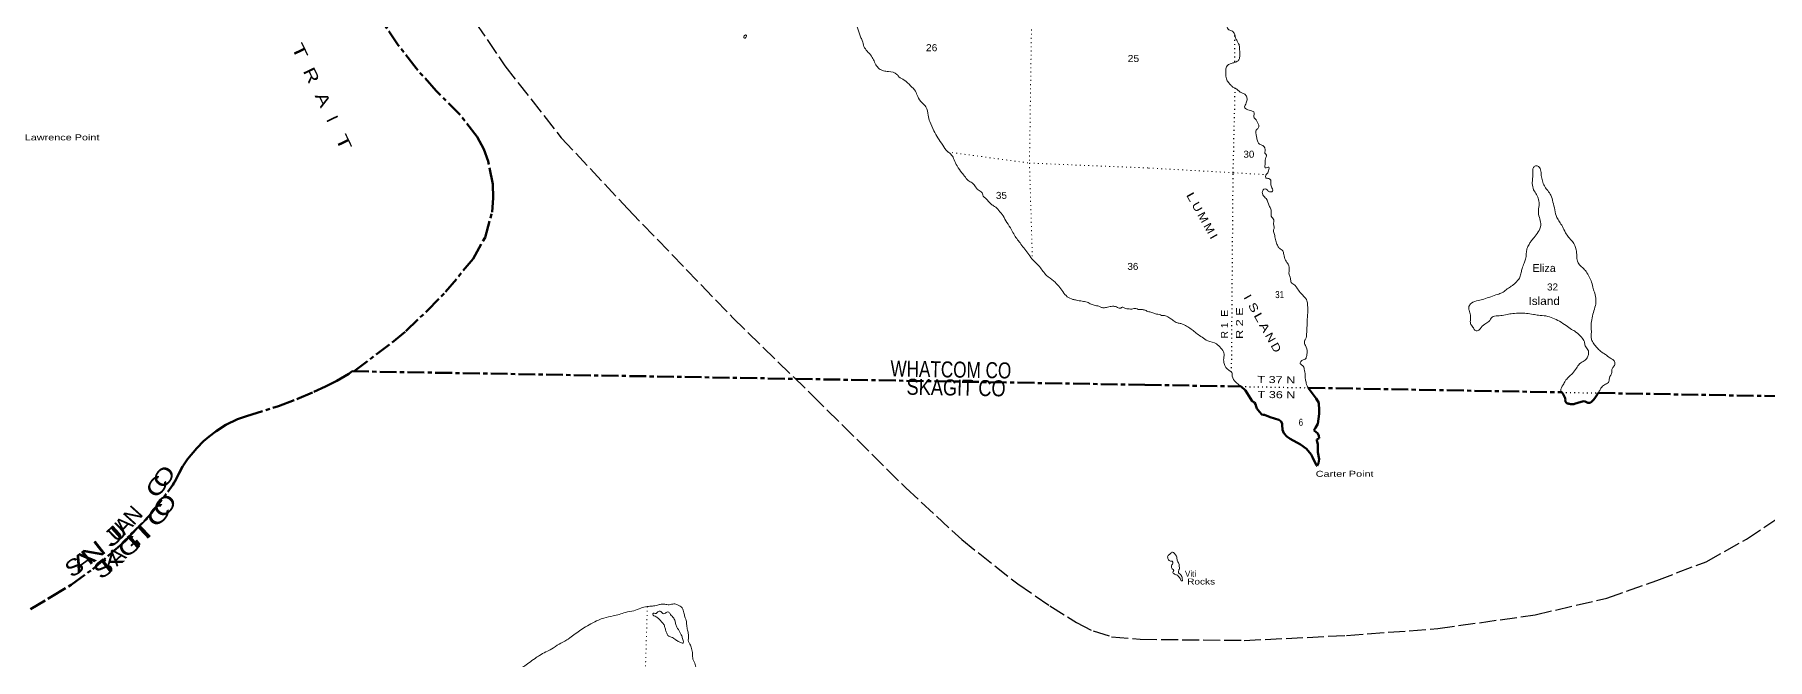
# Model space of a CAD drawing. Header units: feet. Extents: x -489137 to -242534, y 368785 to 558127.
# Drawn here: x -424215 to -380919, y 417689 to 433304 of the extents above; entities that cross this region are included whole.
import ezdxf

# ---------------------------------------------------------------- set-up
doc = ezdxf.new("R2010")
doc.units = ezdxf.units.FT
doc.header["$LTSCALE"] = 70
for name, pattern in [('DOTTED', [1.5, 0.3, -1.2]), ('LONG_DASH_SHORT_DASH', [9.9, 6, -1.2, 1.5, -1.2]), ('LONG_DASHED', [7.5, 6, -1.5])]:
    doc.linetypes.add(name, pattern=pattern)
for name, color, linetype, lineweight in [('11', 7, 'LONG_DASH_SHORT_DASH', 60), ('33', 7, 'LONG_DASHED', 25), ('39', 7, 'Continuous', 13), ('6', 7, 'DOTTED', 25), ('7', 7, 'DOTTED', 13)]:
    doc.layers.add(name, color=color, linetype=linetype, lineweight=lineweight)
for name, color, linetype in [('12', 7, 'Continuous'), ('41', 7, 'Continuous'), ('42', 7, 'Continuous')]:
    doc.layers.add(name, color=color, linetype=linetype)

msp = doc.modelspace()

# ---------------------------------------------------------------- linework, layer by layer
at = {"layer": '11'}
for p, q in [((-416284.23, 424889.59), (-396476.78, 424550.46)), ((-396476.78, 424550.46), (-394070.96, 424508.16)), ((-392391, 424477.83), (-386058.4, 424363.46)), ((-385145.57, 424346.98), (-365956.73, 424000.42)), ((-420519.05, 422505.72), (-420737.45, 422088.34))]:
    msp.add_line(p, q, dxfattribs=at)
for points in [[(-416232.19, 424888.7), (-415285.33, 425608.94), (-414942.69, 425889.96), (-414409.08, 426401.43), (-413946.23, 426871.37), (-413260.41, 427699.78), (-412959.9, 428233.73), (-412785.77, 428868.86), (-412760.49, 429222.96), (-412766.11, 429565.81), (-412884.67, 430137.59), (-412987.98, 430442.62), (-413156.49, 430751.75), (-413580.57, 431296.94), (-414181.6, 431898.34), (-414686.17, 432464.54), (-415128.06, 433039.32), (-415549.34, 433668.82)], [(-424315.36, 418946.47), (-423802.95, 419251.3), (-423304.31, 419553.49), (-422765.08, 419941.3), (-421956.25, 420643.85), (-421295.53, 421339.42), (-420889.37, 421873.36), (-420762.03, 422052.76), (-420733.84, 422093.96), (-420705.76, 422147.36), (-420510.56, 422514.1), (-420399.62, 422693.97), (-420163.71, 422970.78), (-419996.6, 423142.2), (-419856.88, 423260.23), (-419680.65, 423390.92), (-419436.31, 423553.91), (-419147.04, 423688.81), (-418923.9, 423771.26), (-418121.94, 424020.41), (-417660.64, 424194.65), (-417238.67, 424374.51), (-416943.78, 424506.59), (-416662.22, 424649.92), (-416368.74, 424825.56), (-416284.23, 424889.59)], [(-394070.96, 424508.16), (-393960.74, 424406.65), (-393789.57, 424140.53), (-393735.85, 424104.95), (-393711.82, 424063.2), (-393695.28, 424005.66), (-393676.45, 423961.58), (-393605.97, 423871.58), (-393549.19, 423809.5), (-393508.28, 423804.16), (-393485.54, 423802.03), (-393344.43, 423745.97), (-393127.24, 423674.93), (-393080.19, 423638.27), (-393046.85, 423582.93), (-393039.32, 423546.88), (-393035.57, 423424.1), (-393004.93, 423338.35), (-392928, 423257.99), (-392841.73, 423201.33), (-392585.34, 423060.89), (-392434.71, 422948.56), (-392318.23, 422807.74), (-392281.95, 422744.6), (-392188.48, 422534.49), (-392169.09, 422526.9), (-392133.92, 422595.16), (-392121.69, 422692.04), (-392148.42, 422871.26), (-392153.7, 423069.51), (-392179.94, 423162.96), (-392173.32, 423187.28), (-392119.45, 423218.49), (-392124.8, 423275.67), (-392155.64, 423333.55), (-392241.91, 423405.41), (-392237.46, 423439.01), (-392211.94, 423479.34), (-392150.68, 423575.59), (-392116.86, 423827.01), (-392121.45, 423911.52), (-392130.77, 424101.11), (-392191.61, 424206.37), (-392391, 424477.83)], [(-386058.4, 424363.46), (-386037.31, 424339.68), (-386030.32, 424330.23), (-386022.86, 424318.21), (-386004.48, 424282.31), (-385971.78, 424213.04), (-385968.37, 424202.57), (-385966.37, 424193.78), (-385968.19, 424150.7), (-385966.88, 424139.17), (-385963.27, 424129.07), (-385959.49, 424122.66), (-385950.36, 424111.23), (-385938.25, 424100.55), (-385926.29, 424092.94), (-385913.4, 424086.55), (-385896.59, 424080.81), (-385878.3, 424075.89), (-385859.96, 424071.58), (-385836.31, 424066.92), (-385817.35, 424064.98), (-385805.73, 424064.29), (-385775.77, 424064.47), (-385775.77, 424064.47), (-385775.77, 424064.47), (-385756.55, 424067.09), (-385736.6, 424071.73), (-385656.5, 424100.12), (-385575.45, 424123.92), (-385535.36, 424132.53), (-385493.89, 424138.56), (-385471.05, 424136.56), (-385451.16, 424128.13), (-385405.35, 424103.27), (-385379.6, 424098.02), (-385349.47, 424104.31), (-385325.4, 424116.18), (-385305.28, 424131.71), (-385255.88, 424181.98), (-385214.17, 424239.47), (-385165.49, 424316.37), (-385145.57, 424346.98)]]:
    msp.add_lwpolyline(points, dxfattribs=at)
at = {"layer": '33'}
for points in [[(-426314.02, 459821.27), (-425893.24, 458396.26), (-424835.99, 455479.94), (-422878.54, 450857.4), (-420686.19, 446783.29), (-418807.04, 443727.71), (-417084.48, 440515.43), (-415127.03, 437146.45), (-413795.96, 434482.61), (-412464.89, 432523.91), (-411055.53, 430721.9), (-409389.44, 428946.02), (-406768.21, 426227.9), (-404791.68, 424297.34), (-402450.11, 421978.14), (-401047.93, 420680.98), (-399649.54, 419576.25), (-398848.1, 419027.97), (-398185.69, 418610.63), (-397768.61, 418397.87), (-397309.2, 418254.73), (-396590.48, 418192.54)], [(-396590.48, 418192.54), (-393993.03, 418163.35), (-391438.75, 418286.24), (-389154.63, 418458.27), (-386723.15, 418802.34), (-384930.25, 419220.14), (-383677.67, 419662.51), (-382449.65, 420129.46), (-381442.67, 420694.72), (-380509.37, 421309.13), (-380091.85, 421800.65), (-379870.8, 422267.6), (-379625.2, 422955.74), (-379477.84, 423693.03), (-379402.74, 424243.26)]]:
    msp.add_lwpolyline(points, dxfattribs=at)
at = {"layer": '39'}
for points in [[(-408060.17, 438773.76), (-408017.33, 438627.07), (-407971.57, 438516.71), (-407910.87, 438438.36), (-407855.07, 438325.74), (-407854.69, 438258.98), (-407828.77, 438163.27), (-407718.8, 438035.16), (-407694.8, 437943.55), (-407693.46, 437834.29), (-407669.41, 437744.69), (-407581.19, 437635.32), (-407438.42, 437526.63), (-407267.17, 437425.33), (-407051.96, 437304.74), (-406888.69, 437207.69), (-406729.11, 437124.88), (-406560.14, 437013.52), (-406441.14, 436923.62), (-406266.41, 436799.98), (-406167.75, 436704.51), (-406031.58, 436573.73), (-405935.84, 436441.92), (-405831.6, 436245.18), (-405725.65, 436036.26), (-405578.49, 435777.78), (-405481.13, 435629.75), (-405338.23, 435444.19), (-405202.66, 435289.15), (-405088, 435187.22), (-404892.4, 435008.46), (-404772.78, 434861.9), (-404639.38, 434700.85), (-404509.71, 434552.03), (-404351.46, 434333.73), (-404298.69, 434261.64), (-404126.38, 434121.88), (-404059.53, 434047.42), (-403955.41, 433927.54), (-403859.42, 433805.84), (-403763.68, 433674.03), (-403686.02, 433546.71), (-403641.97, 433448.54), (-403580.19, 433250.82), (-403534.03, 433156.63), (-403493.3, 433005.95), (-403413.26, 432892.73), (-403307.38, 432762.7), (-403241.58, 432645.79), (-403175.92, 432522.81), (-403085.19, 432433.6), (-403003.26, 432397.2), (-402882.37, 432384.12), (-402668.02, 432310.08), (-402620.96, 432252.28), (-402489.7, 432168.15), (-402327.53, 432026.62), (-402207.66, 431890.17), (-402150.39, 431755.26), (-402041.11, 431598.85), (-401946.64, 431497.41), (-401889.14, 431289.68), (-401846.6, 431130.86), (-401745.23, 430899.8), (-401644.58, 430721.35), (-401525.76, 430542.45), (-401400.53, 430377.56), (-401303.6, 430294.26), (-401239.86, 430175.38), (-401164.86, 430021.83), (-401047.86, 429851.07), (-400959.7, 429739.67), (-400861.19, 429638.14), (-400771.58, 429585.37), (-400704.93, 429502.82), (-400663.93, 429445.18), (-400614.4, 429405.53), (-400527.46, 429326.53), (-400510.78, 429265.43), (-400447.57, 429207.24), (-400315.69, 429066.46), (-400230.17, 429011.76), (-400121.51, 428912), (-400017.9, 428771.91), (-399920.89, 428609.73), (-399806.25, 428424.87), (-399730.81, 428289.51), (-399572.6, 428069.19), (-399373.05, 427805.38), (-399269.28, 427671.35), (-399105.69, 427505.51), (-398929.37, 427282.72), (-398752.91, 427146.91), (-398626.79, 427018.4), (-398527.16, 426880.43), (-398411.08, 426754.19), (-398275.38, 426686.12)], [(-396263.73, 436482.07), (-396219.85, 436432.45), (-396142.79, 436341.97), (-396072.47, 436322.43), (-396001.35, 436238.13), (-395976.02, 436189.1), (-395938.71, 436024.52), (-395866.95, 435974.6), (-395785.65, 435894.16), (-395753.99, 435751.94), (-395742.51, 435610.1), (-395732.78, 435482.46), (-395724.24, 435399.35), (-395705.76, 435307.96), (-395711.54, 435215.01), (-395672.41, 435147.51), (-395630.97, 435096.14), (-395574.13, 435004.02), (-395543.84, 434896.22), (-395548.74, 434849.79), (-395570.83, 434749.05), (-395580.38, 434670.33), (-395605.59, 434618.21), (-395632.85, 434564.1), (-395669.99, 434522.32), (-395723.35, 434476.81), (-395764.52, 434435.1), (-395805.5, 434403.51), (-395822.78, 434343.15), (-395782.02, 434255.38), (-395727.12, 434167.34), (-395662.1, 434081.14), (-395594.78, 434009.05), (-395523.28, 433944.98), (-395415.6, 433872.13), (-395319.19, 433843.99), (-395242.51, 433840.52), (-395173.5, 433859.44), (-395073.75, 433902.05), (-395022.52, 433941.54), (-395033.04, 434026.71), (-395078.15, 434098.37), (-395070.5, 434183.2), (-395050.1, 434302.17), (-395015.9, 434402.68), (-394992.45, 434469), (-394947.31, 434506.58), (-394944.26, 434453.92), (-394924.57, 434427.24), (-394874.25, 434418.2), (-394845.03, 434361), (-394822.32, 434279.64), (-394792.6, 434248.73), (-394693.95, 434232.69), (-394660.24, 434199.68), (-394590.07, 434172.05), (-394534.23, 434134.58), (-394489.05, 434066.96), (-394423.95, 433984.8), (-394350.31, 433926.75), (-394308.79, 433879.43), (-394319.52, 433738.02), (-394395.27, 433682.81), (-394443.26, 433600.77), (-394428.81, 433509.46), (-394371.78, 433427.45), (-394287.68, 433389.44), (-394232.4, 433321.63), (-394207.98, 433224.06), (-394169.12, 433142.4), (-394133.99, 433076.99), (-394120.24, 433056.5), (-394113.04, 433009.83), (-394103.12, 432892.3), (-394100.71, 432805.26), (-394110.57, 432710.36), (-394146.02, 432650.34), (-394229.59, 432609.45), (-394316.96, 432580.76), (-394398.47, 432541.85), (-394448.62, 432451.76), (-394448.92, 432328.35), (-394437.21, 432198.65), (-394384.33, 432110.66), (-394325.02, 432042.77), (-394271.46, 431991.17), (-394195.47, 431951.29), (-394127.85, 431895.38), (-394048.01, 431845.31), (-393977.92, 431813.64), (-393928.63, 431749.99), (-393924.39, 431652.8), (-393968.91, 431540.35), (-393985.78, 431502.23), (-393900.41, 431423.73), (-393830.06, 431406.21), (-393749.95, 431370.3)], [(-406429.73, 433262.03), (-406445.43, 433232.24), (-406480.15, 433216.91), (-406497.92, 433233.53), (-406486.88, 433271.69), (-406462.1, 433293.33), (-406437.92, 433290.71), (-406430.49, 433264.24)], [(-393749.95, 431370.3), (-393745.15, 431303.44), (-393742.59, 431224.49), (-393695.01, 431177.06), (-393661.98, 431107.65), (-393624.91, 431038.16), (-393644.36, 430969.74), (-393689.88, 430911.94), (-393693.79, 430810.86), (-393677.21, 430725.57), (-393650.8, 430625.94), (-393611.49, 430568.54), (-393549.4, 430541.07), (-393479.96, 430475.01), (-393471.34, 430395.94), (-393472.4, 430339.32), (-393434.92, 430292.07), (-393452.2, 430231.71), (-393465.49, 430169.25), (-393464.76, 430100.45), (-393469.71, 430051.99), (-393465.05, 429977.04), (-393377.94, 429991.57), (-393374.96, 429934.87), (-393419.33, 429830.51), (-393450.37, 429790.64), (-393453.56, 429727.98), (-393375.21, 429706.27), (-393329.46, 429668.98), (-393325.6, 429551.57), (-393287.12, 429449.68), (-393284.18, 429390.96), (-393330.99, 429371.61), (-393379.21, 429384.67), (-393403.02, 429407.38), (-393438.75, 429440.42), (-393497.33, 429439.51), (-393539.15, 429363.43), (-393526.23, 429298.44), (-393443.15, 429205.83), (-393365.73, 429026.33), (-393328.97, 428940.66), (-393314.9, 428829.12), (-393314.05, 428766.39), (-393253.14, 428676.21), (-393257.28, 428563), (-393242.68, 428479.78), (-393262.25, 428405.29), (-393235.73, 428311.73), (-393226.74, 428252.89), (-393192.86, 428120.74), (-393150.34, 428018.78), (-393113.01, 427963.45), (-393027.3, 427903.15), (-393002.76, 427811.64), (-392986, 427736.47), (-392923.78, 427607.84), (-392874.83, 427525.98), (-392863.97, 427459.01), (-392868.75, 427311.42), (-392834.27, 427211.63), (-392818, 427110.17), (-392726.38, 427041.67), (-392677.09, 426978.01), (-392594.46, 426861.13), (-392507.3, 426770.46), (-392422.66, 426653.53), (-392406.68, 426535.89), (-392404.19, 426345.67), (-392415.03, 426198.19), (-392420.19, 426030.37), (-392432.21, 425820.2), (-392456.76, 425695.23), (-392488.26, 425631.09), (-392461.74, 425537.53), (-392418.53, 425364.74), (-392434.63, 425259.85), (-392468.25, 425189.68), (-392521.08, 425172.47), (-392589.48, 425078.69), (-392533.79, 425033.12), (-392489.1, 424939.21), (-392469.47, 424801.27), (-392463.52, 424687.86), (-392441.03, 424594.37), (-392420.15, 424523.17), (-392365.26, 424435.13), (-392318.06, 424367.47), (-392180, 424190.87), (-392125.56, 424078.56), (-392127.76, 423961.26), (-392115.98, 423835.61), (-392132.72, 423696.33), (-392146.84, 423589.38), (-392167.9, 423543.24), (-392232.26, 423449.38), (-392241.21, 423403.02)], [(-385423.74, 425221.8), (-385493.67, 425154.35), (-385610.25, 425075.64), (-385689.05, 424965.86), (-385790.43, 424836.29), (-385889.11, 424743.08), (-385969.7, 424645.47), (-386021.99, 424549.36), (-386083.14, 424410.93), (-386024.25, 424320.79), (-385969.81, 424208.49), (-385961.27, 424125.38), (-385893.46, 424079.58), (-385734.06, 424072.51), (-385658.83, 424099.4), (-385581.67, 424122.22), (-385492.5, 424138.73), (-385378.15, 424098.12), (-385313.02, 424125.21), (-385205.62, 424252.65), (-385118.18, 424392.6), (-385076.33, 424470.71), (-384990.03, 424549.99), (-384891.91, 424612.87), (-384865.68, 424719.6), (-384806.54, 424858.07), (-384798.71, 424953), (-384755.18, 425012.87), (-384729.13, 425109.48), (-384778.27, 425181.22), (-384856.21, 425225.19), (-384963.71, 425308.15), (-384991.67, 425324.87), (-385079.36, 425387.23), (-385152.8, 425455.39), (-385235.84, 425550.02), (-385302.47, 425658.51), (-385323.01, 425747.92), (-385316.89, 425859.07), (-385324.33, 426000.83), (-385308.93, 426176.55), (-385265.14, 426357.8), (-385215.38, 426534.88), (-385202.56, 426680.3), (-385231.9, 426838.66), (-385272.1, 426956.76), (-385311.57, 427113.29), (-385371.58, 427252), (-385447.92, 427380.91), (-385531.04, 427471.5), (-385667.16, 427644.03), (-385680.96, 427769.72), (-385698.23, 427925.83), (-385789.32, 428129.87), (-385884.18, 428240.91), (-385960.9, 428349.59), (-386040.71, 428508.91), (-386115.23, 428627.67), (-386177.86, 428734.06), (-386230.9, 428921.19), (-386275.64, 429120.3), (-386329.05, 429287.21), (-386407.65, 429404.02), (-386474.62, 429494.31), (-386528.94, 429612.68), (-386562.74, 429748.87), (-386580.2, 429894.86), (-386634.68, 430005.14), (-386715.09, 430024.88), (-386766.43, 429979.32), (-386780.82, 429858.21), (-386785.64, 429708.59), (-386792.06, 429581.26), (-386758.6, 429426.87), (-386688.16, 429306.17), (-386636.01, 429179.75), (-386624.64, 429031.84), (-386637.96, 428860.13), (-386604.69, 428695.63), (-386583.34, 428541.47), (-386645.1, 428370.68), (-386748.62, 428235.07), (-386829.28, 428133.43), (-386875.06, 428061.47), (-386925.55, 427953.18), (-386941.96, 427832.1), (-386958.78, 427688.78), (-386998.95, 427592.44), (-387045.87, 427459.8), (-387071.98, 427359.15), (-387104.5, 427240.4), (-387160.64, 427154.47), (-387269.64, 427049.32), (-387337.17, 427002.05), (-387443.58, 426927.19), (-387552.01, 426852.37), (-387655.76, 426811.86)], [(-398275.38, 426686.12), (-398180.89, 426667.62), (-398042.12, 426641.96), (-397917.49, 426616.64), (-397815.71, 426565.6), (-397709.4, 426534.67), (-397592.99, 426503.49), (-397522.97, 426475.47), (-397435.85, 426485.47), (-397314.01, 426510.79), (-397251.27, 426515.31), (-397161.06, 426486.8), (-397072.62, 426468.45), (-397037.7, 426491.86), (-396973.59, 426470.06), (-396867.07, 426447.21), (-396796.41, 426445.48), (-396701.16, 426457.29), (-396639.02, 426437.56), (-396571.78, 426429.91)], [(-387655.76, 426811.86), (-388007.32, 426695.12), (-388141.31, 426657.21), (-388314.2, 426591.7), (-388374.37, 426505.85), (-388374.06, 426414.81), (-388351, 426351.65), (-388338.01, 426290.71), (-388338.07, 426179.45), (-388335.82, 426084.32), (-388274.94, 425992.12), (-388225.87, 425916.34), (-388169.61, 425901.11), (-388097.97, 425952.35), (-387982.76, 426065.47), (-387876.42, 426136.29), (-387795.72, 426239.96), (-387734.67, 426265.1), (-387582.92, 426280.42), (-387420.78, 426311.74), (-387283.09, 426331.38), (-387097.1, 426342.01), (-386941.69, 426337.03), (-386766.47, 426311.45), (-386641.69, 426288.85), (-386452.19, 426271.09), (-386279.49, 426219.26), (-386115.39, 426139.26), (-385943.75, 426030.8), (-385810.2, 425937.23), (-385702.4, 425870.44), (-385563.51, 425738.33), (-385490.94, 425623.65), (-385472.57, 425526.2), (-385401.79, 425423.7), (-385391.83, 425308.19), (-385423.74, 425221.8)], [(-396572.16, 426429.95), (-396549.51, 426429.63), (-396517.69, 426428.46), (-396488.21, 426422.84), (-396462.94, 426415.12), (-396443.56, 426407.77)], [(-392241.21, 423403.02), (-392165.59, 423342.91), (-392115.23, 423228.66), (-392180.93, 423171.24), (-392173.61, 423130.64), (-392152.73, 423059.44), (-392151.46, 422911.73), (-392146.54, 422850.94), (-392122.91, 422710.9), (-392154.31, 422543.58), (-392307.23, 422789.25), (-392421.63, 422935.06), (-392511.07, 423011.62), (-392686.71, 423122.18), (-392846.74, 423204.12), (-392997.89, 423328.37), (-393032.67, 423411.98), (-393051.47, 423594.42), (-393140.72, 423681.08), (-393343.48, 423745.62), (-393481.79, 423800.85), (-393550.27, 423810.24), (-393581.97, 423843.21), (-393672.75, 423956.21), (-393728.68, 424096.86), (-393798.35, 424150.79), (-393861.05, 424253.13), (-393971.03, 424419.09), (-394096.17, 424530.72), (-394201.57, 424617.69), (-394289.69, 424765.02), (-394304.06, 424860.38), (-394377.77, 424914.38), (-394491.79, 425080.42), (-394503.49, 425210.12), (-394498.9, 425347.6), (-394575.43, 425466.39), (-394686.47, 425575.73), (-394901.12, 425652.63), (-395044.88, 425740.33), (-395166.47, 425825.59), (-395265.96, 425904.36), (-395491.39, 426052.28), (-395571.61, 426082.12), (-395662.19, 426098.01), (-395766.03, 426160.67), (-395849.8, 426216.88), (-395961.78, 426275.66), (-396054.46, 426287.53), (-396116.7, 426306.92), (-396185.11, 426320.36), (-396275.5, 426346.35), (-396321.59, 426365.44), (-396375.9, 426376.58), (-396428.05, 426395.78), (-396444.18, 426408)], [(-395639.64, 419761.42), (-395649.24, 419781.65), (-395715.37, 419809.21), (-395751.25, 419834.17), (-395772.97, 419860.88), (-395753.85, 419911.1), (-395789.47, 419950.21), (-395807.07, 419980.89), (-395797.67, 420051.52), (-395772.76, 420087.46), (-395787.89, 420142.38), (-395836.3, 420145.32), (-395890.01, 420188.82), (-395900.68, 420265.9), (-395838.91, 420329.47), (-395781.66, 420366.82), (-395741.74, 420341.79), (-395692.45, 420278.13), (-395678.81, 420251.57), (-395666.31, 420164.34), (-395625.43, 420082.64), (-395616.28, 420031.89), (-395618.06, 419936.84), (-395628.57, 419914.79), (-395631.77, 419852.13), (-395594.05, 419817.02), (-395544.95, 419743.26), (-395537.67, 419700.64), (-395536.56, 419652.06), (-395564.78, 419654.62), (-395584.33, 419689.38), (-395641.47, 419765.32)], [(-412438.49, 417286.65), (-412262.46, 417336.98), (-412139.42, 417410.82), (-411995.64, 417506.4), (-411866.09, 417598.28), (-411711.72, 417713.83), (-411600.79, 417787.97), (-411441.06, 417875.07), (-411295.81, 417948.36), (-411111, 418069.23), (-410918.51, 418173.72), (-410774.58, 418275.37), (-410490.9, 418472.69), (-410314.67, 418573.54), (-410124.35, 418672.02), (-409991.86, 418719.33), (-409760.14, 418776.34), (-409609.73, 418813.1), (-409450.94, 418861.79), (-409243.8, 418905.24), (-409070.48, 418969.76), (-408909.97, 419006.27), (-408780.3, 419021.28), (-408652.5, 419042.42), (-408556.91, 419068.38), (-408470.04, 419068.27), (-408359.29, 419053.41), (-408239.57, 419074.74), (-408149.16, 419054.32), (-408036.02, 418972.65), (-407990.5, 418852.19), (-407966.7, 418752.49), (-407931.29, 418632.28), (-407918.18, 418508.57), (-407894.78, 418392.7), (-407875.36, 418278.95), (-407876.84, 418137.39), (-407844.11, 418071.86), (-407798.3, 417963.53), (-407777.56, 417821.43), (-407766.58, 417693.73), (-407709.35, 417556.8), (-407694.22, 417433.04), (-407677.53, 417291.04), (-407658.83, 417229.9), (-407661.64, 417198.3)], [(-408033.55, 418090.68), (-408109.48, 418124.91), (-408197.12, 418175.61), (-408240.79, 418207.02), (-408252.61, 418219.45), (-408368.56, 418268.82), (-408432.6, 418375.58), (-408462.66, 418467.34), (-408488.93, 418548.89), (-408543.81, 418616.99), (-408600.77, 418683.12), (-408632.32, 418714.24), (-408666.05, 418739.34), (-408713.86, 418766.81), (-408761.67, 418794.28), (-408768.99, 418824.8), (-408754.41, 418842.65), (-408712.26, 418831.5), (-408667.24, 418854.66), (-408613.85, 418889.76), (-408565.39, 418888.57), (-408538.07, 418849.47), (-408496.12, 418830.23), (-408449.38, 418841.22), (-408420.37, 418870.85), (-408369.99, 418865.56), (-408328.94, 418809.94), (-408285.57, 418766.4), (-408219.31, 418667.68), (-408199.2, 418582.23), (-408171.06, 418494.56), (-408128.19, 418430.8), (-408095.31, 418371.33), (-408056.58, 418303.63), (-408037.64, 418252.6), (-408026.47, 418213.89), (-408013.63, 418160.98), (-408006.16, 418136.53), (-408011.04, 418102.26), (-408033.5, 418092.7)]]:
    msp.add_spline(points, degree=3, dxfattribs=at)
at = {"layer": '6'}
for p, q in [((-394229.25, 432627.65), (-394228.74, 433301.33)), ((-394068.97, 424508.13), (-392394.72, 424477.9)), ((-386058.34, 424363.47), (-385145.87, 424346.98))]:
    msp.add_line(p, q, dxfattribs=at)
msp.add_lwpolyline([(-394307.03, 424864.46), (-394267.09, 429852.68), (-394217.03, 431963.41)], dxfattribs=at)
at = {"layer": '7'}
msp.add_line((-408905.79, 419006.84), (-408959.8, 417222.19), dxfattribs=at)
for points in [[(-399192.74, 439694.77), (-399278.86, 435425.37), (-399356.97, 430092.69), (-399283.41, 427689.3)], [(-401393.81, 430370.13), (-399356.97, 430092.69), (-396379.86, 429969.48)], [(-396379.86, 429969.48), (-394267.09, 429852.68), (-393441.64, 429802.27)]]:
    msp.add_lwpolyline(points, dxfattribs=at)

# ---------------------------------------------------------------- texts
at = {"layer": '12'}
for s, rotation, width, p in [('WHATCOM CO', 358.984, 0.8, (-402833.84, 424761.19)), ('SKAGIT CO', 358.984, 0.85, (-402431.78, 424304.24)), ('C', 53.06, 1.4, (-421163.54, 421679.88)), ('O', 54.004, 1.3, (-420985.26, 421917.52)), ('O', 48.784, 1.4, (-421005.99, 421182.45)), ('C', 48.004, 1.55, (-421173.85, 420947.94)), ('J', 42.13, 1.9, (-422314.63, 420453.69)), ('T', 43.135, 1.95, (-421582.17, 420520.11)), ('N', 38.047, 1.55, (-422865.48, 420015.14)), ('K', 38.741, 1.6, (-422385.67, 419806.18)), ('G', 40.441, 1.4, (-421930.73, 420191.15)), ('I', 42.13, 1.75, (-421710.02, 420395.83)), ('S', 33.64, 1.2, (-423293.67, 419715.27)), ('A', 35.741, 1.65, (-423135.48, 419821.36)), ('S', 35.741, 1.25, (-422565.89, 419671.37))]:
    msp.add_text(s, height=400, rotation=rotation, dxfattribs=dict(at, width=width)).set_placement(p)
for s, rotation, p in [('N', 48.004, (-421738.46, 421017.8)), ('U', 44.311, (-422158.92, 420593.71)), ('A', 45.915, (-421971.14, 420780.42)), ('A', 41.866, (-422163.6, 419999.86))]:
    msp.add_text(s, height=400, rotation=rotation, dxfattribs=at).set_placement(p)
at = {"layer": '41'}
for s, width, p in [('T', 1.6, (-417810.56, 433004.64)), ('R', 1.35, (-417518.73, 432397.08)), ('A', 1.35, (-417220.76, 431776.74)), ('I', 1.1, (-416939.16, 431190.47)), ('T', 1.6, (-416714.83, 430723.44))]:
    msp.add_text(s, height=300, rotation=295.656, dxfattribs=dict(at, width=width)).set_placement(p)
at = {"layer": '42'}
for s, height, width, p in [('Lawrence Point', 150, 1.35, (-424462.82, 430660.52)), ('Island', 200, 1.1, (-386888.59, 426548.36)), ('Carter Point', 150, 1.35, (-392203.76, 422251.35)), ('Rocks', 150, 1.25, (-395416.34, 419559.57))]:
    msp.add_text(s, height=height, dxfattribs=dict(at, width=width)).set_placement(p)
for s, width, p in [('L', 1.5, (-395449.6, 429298.2)), ('U', 1.25, (-395312.87, 429054.39)), ('M', 1.15, (-395169.98, 428799.59)), ('M', 1.15, (-395016.31, 428525.57)), ('I', 1.3, (-394862.63, 428251.55)), ('I', 1.3, (-394015.13, 426740.35)), ('S', 1.35, (-393903.05, 426540.5)), ('L', 1.5, (-393761.7, 426288.45)), ('A', 1.35, (-393624.97, 426044.64)), ('N', 1.2, (-393480.54, 425787.1)), ('D', 1.2, (-393339.18, 425535.05))]:
    msp.add_text(s, height=200, rotation=299.284, dxfattribs=dict(at, width=width)).set_placement(p)
for s, height, p in [('Eliza', 200, (-386787.19, 427369.73)), ('Viti', 150, (-395472.01, 419752.55))]:
    msp.add_text(s, height=height, dxfattribs=at).set_placement(p)
at = {"layer": '6'}
for s, rotation, width, p in [('R 2 E', 89.541, 1.35, (-394025.36, 425695.91)), ('R 1  E', 89.541, 1.1, (-394398.77, 425708.6)), ('T 37 N', 358.965, 1.35, (-393663.62, 424600.84)), ('T 36 N', 358.965, 1.35, (-393659.87, 424225.71))]:
    msp.add_text(s, height=175, rotation=rotation, dxfattribs=dict(at, width=width)).set_placement(p)
at = {"layer": '7'}
for s, width, p in [('26', 1.1, (-401944.84, 432889.3)), ('25', 1.1, (-396902.89, 432621.09)), ('30', 1.05, (-394011.53, 430226.82)), ('35', 1.05, (-400194.62, 429198.28)), ('36', 1.05, (-396909.61, 427423.15)), ('32', 1.05, (-386423.46, 426909.03)), ('31', 0.85, (-393217.8, 426718.53)), ('6', 0.85, (-392630.44, 423527.73))]:
    msp.add_text(s, height=175, dxfattribs=dict(at, width=width)).set_placement(p)

doc.saveas('drawing.dxf')
